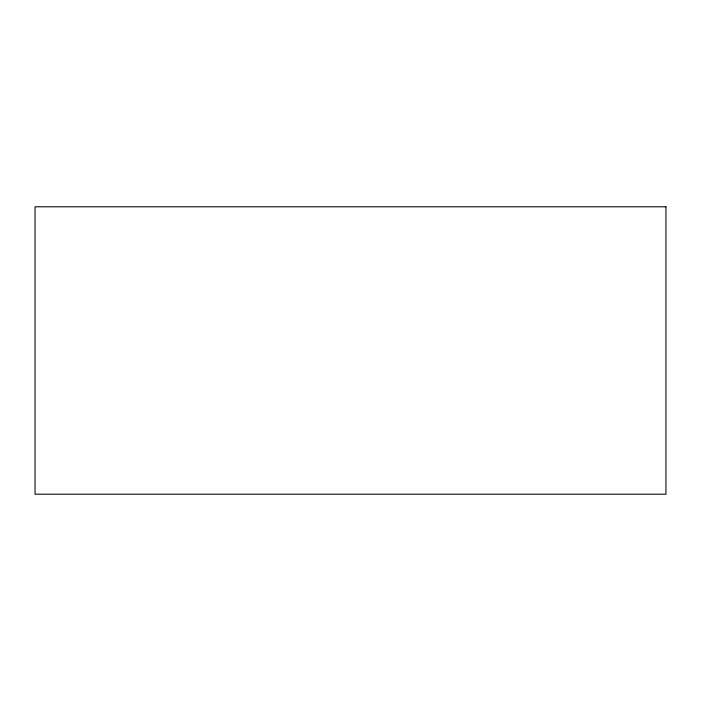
<?xml version="1.0" encoding="UTF-8"?>
<svg xmlns="http://www.w3.org/2000/svg" width="701" height="701" viewBox="0 0 701 701"><rect width="100%" height="100%" fill="white"/><g stroke="black" fill="none" stroke-linecap="round" stroke-linejoin="round"><path stroke-width="1.05" d="M665.95 206.795L35.05 206.795L35.05 494.205L665.95 494.205L665.95 206.795"/></g></svg>
